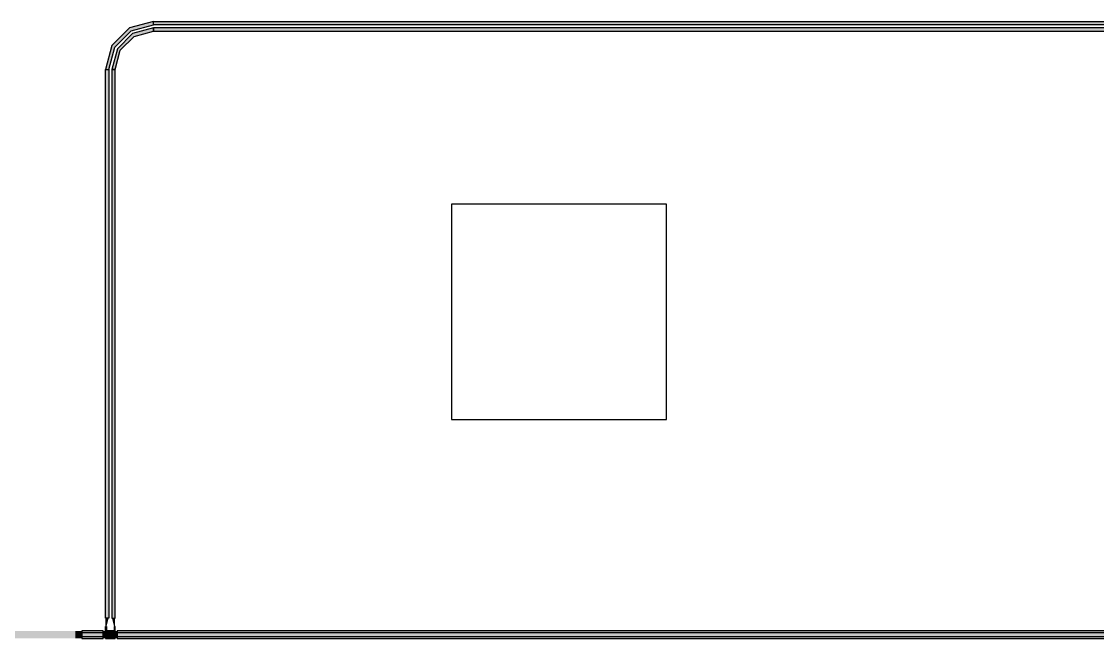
# Model space of a CAD drawing. Extents: x -200 to 7200, y -200 to 2100.
# Drawn here: x 5200.2 to 5700.2, y 948.2 to 1234.8 of the extents above; entities that cross this region are included whole.
import ezdxf

# ---------------------------------------------------------------- set-up
doc = ezdxf.new("R2010")
doc.units = 0
for name, color, linetype in [('GAP', 1, 'continuous'), ('PIN', 2, 'continuous'), ('VIA', 3, 'continuous')]:
    doc.layers.add(name, color=color, linetype=linetype)

# ---------------------------------------------------------------- blocks, each defined once
blk = doc.blocks.new('R2C1GAP')
for points in [[(5238.24, 951.75), (5228.24, 951.75), (5228.24, 948.25), (5238.24, 948.25), (5238.24, 951.75)], [(5243.74, 951.75), (5239.24, 951.75), (5239.24, 948.25), (5243.74, 948.25), (5243.74, 951.75)], [(6175, 951.75), (5244.74, 951.75), (5244.74, 948.25), (6175, 948.25), (6175, 951.75)]]:
    blk.add_lwpolyline(points)
for points in [[(5225.24, 951.75), (5175.24, 951.75), (5225.24, 948.25), (5175.24, 948.25)], [(5228.24, 950), (5225.24, 950), (5228.24, 951.75), (5225.24, 951.75)], [(5228.24, 950), (5225.24, 950), (5228.24, 948.25), (5225.24, 948.25)], [(5238.24, 951.75), (5228.24, 951.75), (5238.24, 948.25), (5228.24, 948.25)], [(5239.24, 950), (5238.24, 950), (5239.24, 951.75), (5238.24, 951.75)], [(5239.24, 950), (5238.24, 950), (5239.24, 948.25), (5238.24, 948.25)], [(5243.74, 951.75), (5239.24, 951.75), (5243.74, 948.25), (5239.24, 948.25)], [(5244.74, 950), (5243.74, 950), (5244.74, 951.75), (5243.74, 951.75)], [(5244.74, 950), (5243.74, 950), (5244.74, 948.25), (5243.74, 948.25)], [(6175, 951.75), (5244.74, 951.75), (6175, 948.25), (5244.74, 948.25)]]:
    blk.add_solid(points)
blk = doc.blocks.new('R2C1PIN')
for points in [[(5238.24, 950.9), (5228.24, 950.9), (5228.24, 949.1), (5238.24, 949.1), (5238.24, 950.9)], [(5243.74, 950.9), (5239.24, 950.9), (5239.24, 949.1), (5243.74, 949.1), (5243.74, 950.9)], [(6175, 950.9), (5244.74, 950.9), (5244.74, 949.1), (6175, 949.1), (6175, 950.9)]]:
    blk.add_lwpolyline(points)
for points in [[(5225.24, 950.35), (5175.24, 950.35), (5225.24, 951.25), (5175.24, 951.25)], [(5228.24, 950), (5225.24, 950), (5228.24, 950.9), (5225.24, 951.25)], [(5228.24, 950), (5225.24, 950), (5228.24, 949.1), (5225.24, 948.75)], [(5238.24, 950.9), (5228.24, 950.9), (5238.24, 949.1), (5228.24, 949.1)], [(5239.24, 950), (5238.24, 950), (5239.24, 950.9), (5238.24, 950.9)], [(5239.24, 950), (5238.24, 950), (5239.24, 949.1), (5238.24, 949.1)], [(5243.74, 950.9), (5239.24, 950.9), (5243.74, 949.1), (5239.24, 949.1)], [(5244.74, 950), (5243.74, 950), (5244.74, 950.9), (5243.74, 950.9)], [(5244.74, 950), (5243.74, 950), (5244.74, 949.1), (5243.74, 949.1)], [(6175, 950.9), (5244.74, 950.9), (6175, 949.1), (5244.74, 949.1)], [(5225.24, 949.65), (5175.24, 949.65), (5225.24, 948.75), (5175.24, 948.75)]]:
    blk.add_solid(points)
blk = doc.blocks.new('R2C1VIA')
at = {"layer": 'via'}
blk.add_lwpolyline([(5400, 1150), (5400, 1050), (5500, 1050), (5500, 1150), (5400, 1150)], dxfattribs=at)
blk = doc.blocks.new('R2C1')
for points in [[(5261.49, 1234.75), (5250.36, 1231.77), (5242.22, 1223.63), (5239.24, 1212.5), (5240.74, 1212.5), (5243.52, 1222.88), (5251.11, 1230.47), (5261.49, 1233.25), (5261.49, 1234.75)], [(5261.49, 1231.75), (5251.86, 1229.17), (5244.82, 1222.13), (5242.24, 1212.5), (5243.74, 1212.5), (5246.11, 1221.38), (5252.61, 1227.87), (5261.49, 1230.25), (5261.49, 1231.75)], [(5980, 1233.25), (5261.49, 1233.25), (5261.49, 1234.75), (5980, 1234.75), (5980, 1233.25)], [(5980, 1231.75), (5261.49, 1231.75), (5261.49, 1230.25), (5980, 1230.25), (5980, 1231.75)], [(5240.74, 1212.5), (5240.74, 957.75), (5239.24, 957.75), (5239.24, 1212.5), (5240.74, 1212.5)], [(5242.24, 1212.5), (5242.24, 957.75), (5243.74, 957.75), (5243.74, 1212.5), (5242.24, 1212.5)], [(5239.74, 953.75), (5239.74, 951.75), (5239.24, 951.75), (5239.24, 953.75), (5239.74, 953.75)], [(5243.24, 953.75), (5243.24, 951.75), (5243.74, 951.75), (5243.74, 953.75), (5243.24, 953.75)]]:
    blk.add_lwpolyline(points)
for points in [[(5251.11, 1230.47), (5250.36, 1231.77), (5243.52, 1222.88), (5242.22, 1223.63)], [(5261.49, 1233.25), (5261.49, 1234.75), (5251.11, 1230.47), (5250.36, 1231.77)], [(5261.49, 1230.25), (5261.49, 1231.75), (5252.61, 1227.87), (5251.86, 1229.17)], [(5980, 1233.25), (5261.49, 1233.25), (5980, 1234.75), (5261.49, 1234.75)], [(5980, 1231.75), (5261.49, 1231.75), (5980, 1230.25), (5261.49, 1230.25)], [(5252.61, 1227.87), (5251.86, 1229.17), (5246.11, 1221.38), (5244.82, 1222.13)], [(5243.52, 1222.88), (5242.22, 1223.63), (5240.74, 1212.5), (5239.24, 1212.5)], [(5246.11, 1221.38), (5244.82, 1222.13), (5243.74, 1212.5), (5242.24, 1212.5)], [(5240.74, 1212.5), (5240.74, 957.75), (5239.24, 1212.5), (5239.24, 957.75)], [(5242.24, 1212.5), (5242.24, 957.75), (5243.74, 1212.5), (5243.74, 957.75)], [(5240.74, 957.75), (5239.74, 953.75), (5239.24, 957.75), (5239.24, 953.75)], [(5242.24, 957.75), (5243.24, 953.75), (5243.74, 957.75), (5243.74, 953.75)], [(5239.74, 953.75), (5239.74, 951.75), (5239.24, 953.75), (5239.24, 951.75)], [(5243.24, 953.75), (5243.24, 951.75), (5243.74, 953.75), (5243.74, 951.75)]]:
    blk.add_solid(points)

msp = doc.modelspace()

# ---------------------------------------------------------------- block references
msp.add_blockref('R2C1', (0, 0))
at = {"layer": 'gap'}
msp.add_blockref('R2C1GAP', (0, 0), dxfattribs=at)
at = {"layer": 'pin'}
msp.add_blockref('R2C1PIN', (0, 0), dxfattribs=at)
at = {"layer": 'via'}
msp.add_blockref('R2C1VIA', (0, 0), dxfattribs=at)

doc.saveas('drawing.dxf')
